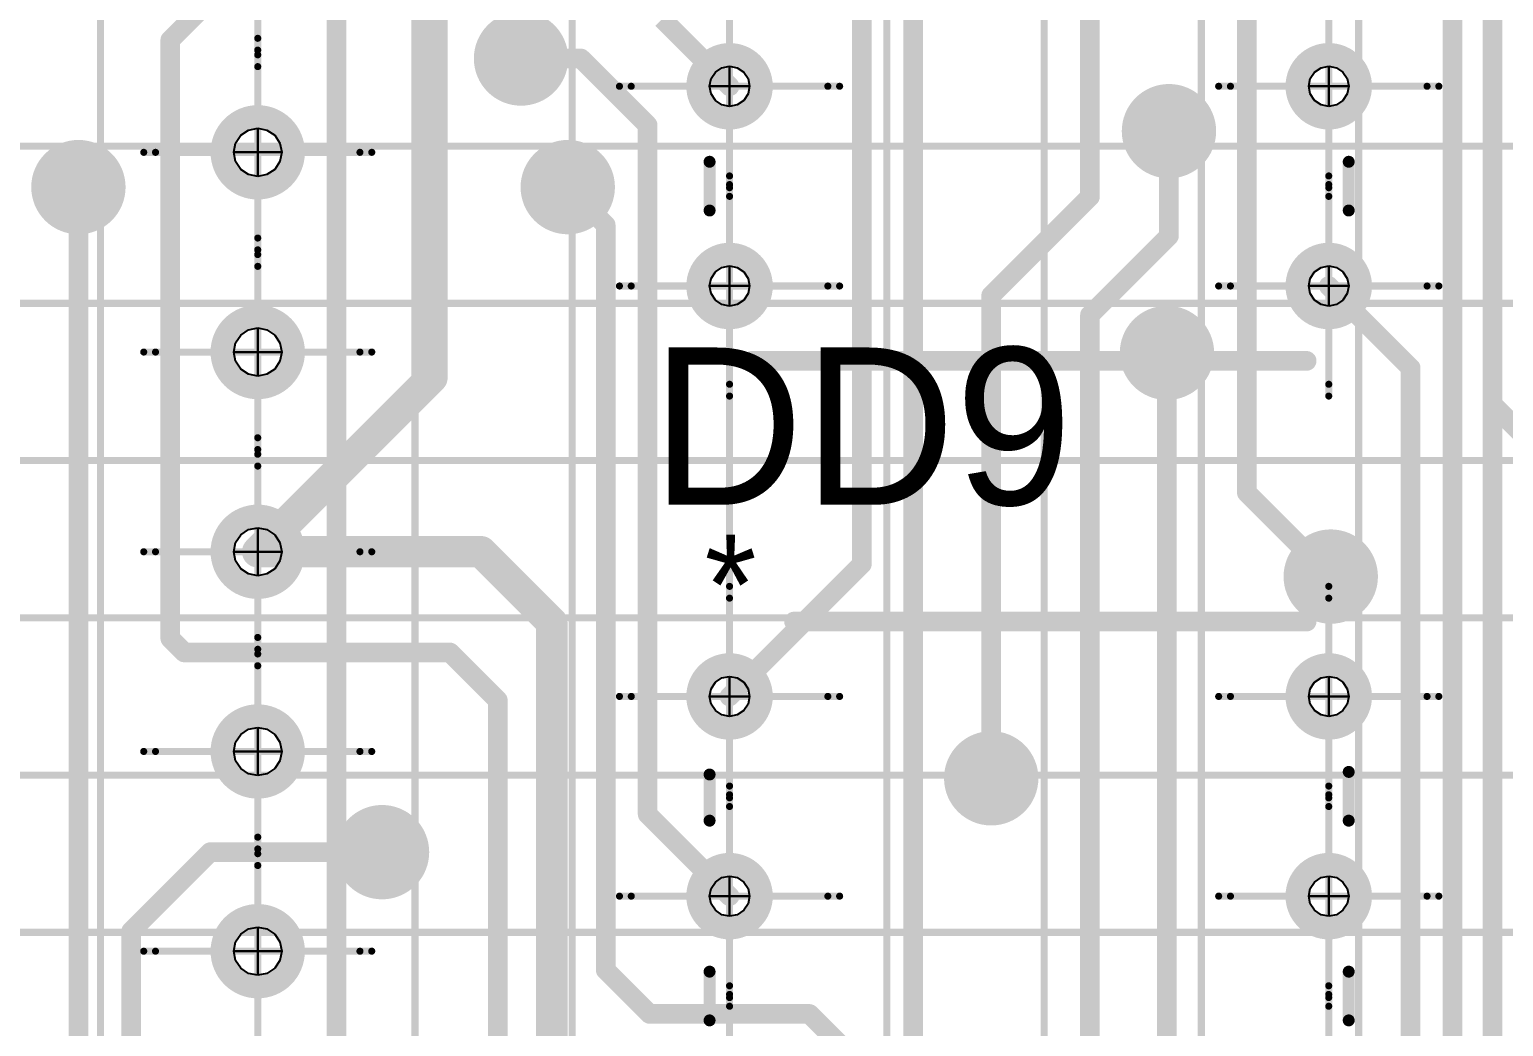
# Model space of a CAD drawing. Header units: millimetres. Extents: x 0 to 841, y 0 to 2540.
# Drawn here: x 239.19 to 276.69, y 2284.6 to 2309.96 of the extents above; entities that cross this region are included whole.
import ezdxf

# ---------------------------------------------------------------- set-up
doc = ezdxf.new("R2010")
doc.units = ezdxf.units.MM
for name, color, linetype in [('Mechanical11', 56, 'Continuous'), ('Mechanical12', 56, 'Continuous'), ('Mechanical7', 56, 'Continuous'), ('Mechanical9', 56, 'Continuous')]:
    doc.layers.add(name, color=color, linetype=linetype)

# ---------------------------------------------------------------- blocks, each defined once
blk = doc.blocks.new('BOASVIEW______T___O_______2_1_33_1_B_1')
at = {"layer": 'Mechanical12'}
for points, const_width in [([(174, 4), (174, 72)], 0.5), ([(183.492, 54.36), (183.492, 55.6)], 0.305), ([(199.748, 54.36), (199.748, 55.6)], 0.305), ([(184.562, 50.535), (198.678, 50.535)], 0.5), ([(185.64, 43.905), (198.678, 43.905)], 0.5), ([(183.492, 38.84), (183.492, 40.014)], 0.305), ([(199.748, 38.84), (199.748, 40.08)], 0.305), ([(183.492, 33.76), (183.492, 35)], 0.305), ([(199.748, 33.76), (199.748, 35)], 0.305)]:
    blk.add_lwpolyline(points, dxfattribs=dict(at, const_width=const_width))
for points, const_width in [([(184.8, 57.52, 1), (183.2, 57.52, 1)], 0.6), ([(200.04, 57.52, 1), (198.44, 57.52, 1)], 0.6), ([(183.05, 57.52, 1), (183.35, 57.52, 1)], 0.3), ([(184.65, 57.52, 1), (184.95, 57.52, 1)], 0.3), ([(198.29, 57.52, 1), (198.59, 57.52, 1)], 0.3), ([(199.89, 57.52, 1), (200.19, 57.52, 1)], 0.3), ([(172.9, 55.84, 1), (171.1, 55.84, 1)], 0.6), ([(170.95, 55.84, 1), (171.25, 55.84, 1)], 0.3), ([(172.75, 55.84, 1), (173.05, 55.84, 1)], 0.3), ([(183.416, 55.6, 1), (183.568, 55.6, 1)], 0.152), ([(199.672, 55.6, 1), (199.824, 55.6, 1)], 0.152), ([(183.416, 54.36, 1), (183.568, 54.36, 1)], 0.152), ([(199.672, 54.36, 1), (199.824, 54.36, 1)], 0.152), ([(184.8, 52.44, 1), (183.2, 52.44, 1)], 0.6), ([(200.04, 52.44, 1), (198.44, 52.44, 1)], 0.6), ([(183.05, 52.44, 1), (183.35, 52.44, 1)], 0.3), ([(184.65, 52.44, 1), (184.95, 52.44, 1)], 0.3), ([(198.29, 52.44, 1), (198.59, 52.44, 1)], 0.3), ([(199.89, 52.44, 1), (200.19, 52.44, 1)], 0.3), ([(172.9, 50.76, 1), (171.1, 50.76, 1)], 0.6), ([(170.95, 50.76, 1), (171.25, 50.76, 1)], 0.3), ([(172.75, 50.76, 1), (173.05, 50.76, 1)], 0.3), ([(184.437, 50.535, 1), (184.687, 50.535, 1)], 0.25), ([(198.553, 50.535, 1), (198.803, 50.535, 1)], 0.25), ([(172.9, 45.68, 1), (171.1, 45.68, 1)], 0.6), ([(170.95, 45.68, 1), (171.25, 45.68, 1)], 0.3), ([(172.75, 45.68, 1), (173.05, 45.68, 1)], 0.3), ([(185.515, 43.905, 1), (185.765, 43.905, 1)], 0.25), ([(198.553, 43.905, 1), (198.803, 43.905, 1)], 0.25), ([(184.8, 42, 1), (183.2, 42, 1)], 0.6), ([(200.04, 42, 1), (198.44, 42, 1)], 0.6), ([(183.05, 42, 1), (183.35, 42, 1)], 0.3), ([(184.65, 42, 1), (184.95, 42, 1)], 0.3), ([(198.29, 42, 1), (198.59, 42, 1)], 0.3), ([(199.89, 42, 1), (200.19, 42, 1)], 0.3), ([(172.9, 40.6, 1), (171.1, 40.6, 1)], 0.6), ([(170.95, 40.6, 1), (171.25, 40.6, 1)], 0.3), ([(172.75, 40.6, 1), (173.05, 40.6, 1)], 0.3), ([(183.416, 40.014, 1), (183.568, 40.014, 1)], 0.152), ([(199.672, 40.08, 1), (199.824, 40.08, 1)], 0.152), ([(183.416, 38.84, 1), (183.568, 38.84, 1)], 0.152), ([(199.672, 38.84, 1), (199.824, 38.84, 1)], 0.152), ([(184.8, 36.92, 1), (183.2, 36.92, 1)], 0.6), ([(200.04, 36.92, 1), (198.44, 36.92, 1)], 0.6), ([(183.05, 36.92, 1), (183.35, 36.92, 1)], 0.3), ([(184.65, 36.92, 1), (184.95, 36.92, 1)], 0.3), ([(198.29, 36.92, 1), (198.59, 36.92, 1)], 0.3), ([(199.89, 36.92, 1), (200.19, 36.92, 1)], 0.3), ([(172.9, 35.52, 1), (171.1, 35.52, 1)], 0.6), ([(170.95, 35.52, 1), (171.25, 35.52, 1)], 0.3), ([(172.75, 35.52, 1), (173.05, 35.52, 1)], 0.3), ([(183.416, 35, 1), (183.568, 35, 1)], 0.152), ([(199.672, 35, 1), (199.824, 35, 1)], 0.152), ([(183.416, 33.76, 1), (183.568, 33.76, 1)], 0.152), ([(199.672, 33.76, 1), (199.824, 33.76, 1)], 0.152)]:
    blk.add_lwpolyline(points, format="xyb", close=True, dxfattribs=dict(at, const_width=const_width))
at = {"layer": 'Mechanical7', "const_width": 0.18}
for points in [[(172, 58.02), (172, 63.82)], [(184, 54.72), (184, 60.32)], [(199.24, 54.72), (199.24, 60.32)], [(172, 52.94), (172, 58.74)], [(181.2, 57.52), (186.8, 57.52)], [(196.44, 57.52), (202.04, 57.52)], [(169.1, 55.84), (174.9, 55.84)], [(184, 49.64), (184, 55.24)], [(199.24, 49.64), (199.24, 55.24)], [(172, 47.86), (172, 53.66)], [(181.2, 52.44), (186.8, 52.44)], [(196.44, 52.44), (202.04, 52.44)], [(169.1, 50.76), (174.9, 50.76)], [(172, 42.78), (172, 48.58)], [(169.1, 45.68), (174.9, 45.68)], [(184, 39.2), (184, 44.8)], [(199.24, 39.2), (199.24, 44.8)], [(172, 37.7), (172, 43.5)], [(181.2, 42), (186.8, 42)], [(196.44, 42), (202.04, 42)], [(169.1, 40.6), (174.9, 40.6)], [(184, 34.12), (184, 39.72)], [(199.24, 34.12), (199.24, 39.72)], [(172, 32.62), (172, 38.42)], [(181.2, 36.92), (186.8, 36.92)], [(196.44, 36.92), (202.04, 36.92)], [(169.1, 35.52), (174.9, 35.52)], [(184, 29.04), (184, 34.64)], [(199.24, 29.04), (199.24, 34.64)]]:
    blk.add_lwpolyline(points, dxfattribs=at)
at = {"layer": 'Mechanical7', "const_width": 0.09}
for points in [[(171.955, 58.74, 1), (172.045, 58.74, 1)], [(171.955, 58.02, 1), (172.045, 58.02, 1)], [(181.155, 57.52, 1), (181.245, 57.52, 1)], [(186.755, 57.52, 1), (186.845, 57.52, 1)], [(196.395, 57.52, 1), (196.485, 57.52, 1)], [(201.995, 57.52, 1), (202.085, 57.52, 1)], [(169.055, 55.84, 1), (169.145, 55.84, 1)], [(174.855, 55.84, 1), (174.945, 55.84, 1)], [(183.955, 55.24, 1), (184.045, 55.24, 1)], [(199.195, 55.24, 1), (199.285, 55.24, 1)], [(183.955, 54.72, 1), (184.045, 54.72, 1)], [(199.195, 54.72, 1), (199.285, 54.72, 1)], [(171.955, 53.66, 1), (172.045, 53.66, 1)], [(171.955, 52.94, 1), (172.045, 52.94, 1)], [(181.155, 52.44, 1), (181.245, 52.44, 1)], [(186.755, 52.44, 1), (186.845, 52.44, 1)], [(196.395, 52.44, 1), (196.485, 52.44, 1)], [(201.995, 52.44, 1), (202.085, 52.44, 1)], [(169.055, 50.76, 1), (169.145, 50.76, 1)], [(174.855, 50.76, 1), (174.945, 50.76, 1)], [(183.955, 49.64, 1), (184.045, 49.64, 1)], [(199.195, 49.64, 1), (199.285, 49.64, 1)], [(171.955, 48.58, 1), (172.045, 48.58, 1)], [(171.955, 47.86, 1), (172.045, 47.86, 1)], [(169.055, 45.68, 1), (169.145, 45.68, 1)], [(174.855, 45.68, 1), (174.945, 45.68, 1)], [(183.955, 44.8, 1), (184.045, 44.8, 1)], [(199.195, 44.8, 1), (199.285, 44.8, 1)], [(171.955, 43.5, 1), (172.045, 43.5, 1)], [(171.955, 42.78, 1), (172.045, 42.78, 1)], [(181.155, 42, 1), (181.245, 42, 1)], [(186.755, 42, 1), (186.845, 42, 1)], [(196.395, 42, 1), (196.485, 42, 1)], [(201.995, 42, 1), (202.085, 42, 1)], [(169.055, 40.6, 1), (169.145, 40.6, 1)], [(174.855, 40.6, 1), (174.945, 40.6, 1)], [(183.955, 39.72, 1), (184.045, 39.72, 1)], [(199.195, 39.72, 1), (199.285, 39.72, 1)], [(183.955, 39.2, 1), (184.045, 39.2, 1)], [(199.195, 39.2, 1), (199.285, 39.2, 1)], [(171.955, 38.42, 1), (172.045, 38.42, 1)], [(171.955, 37.7, 1), (172.045, 37.7, 1)], [(181.155, 36.92, 1), (181.245, 36.92, 1)], [(186.755, 36.92, 1), (186.845, 36.92, 1)], [(196.395, 36.92, 1), (196.485, 36.92, 1)], [(201.995, 36.92, 1), (202.085, 36.92, 1)], [(169.055, 35.52, 1), (169.145, 35.52, 1)], [(174.855, 35.52, 1), (174.945, 35.52, 1)], [(183.955, 34.64, 1), (184.045, 34.64, 1)], [(199.195, 34.64, 1), (199.285, 34.64, 1)], [(183.955, 34.12, 1), (184.045, 34.12, 1)], [(199.195, 34.12, 1), (199.285, 34.12, 1)]]:
    blk.add_lwpolyline(points, format="xyb", close=True, dxfattribs=at)
at = {"layer": 'Mechanical7'}
for s, height, p in [('DD9', 4, (182.015, 46.876)), ('*', 2.54, (183.365, 43.575))]:
    blk.add_text(s, height=height, dxfattribs=at).set_placement(p)
blk = doc.blocks.new('BOASVIEW______T___L_____2_1_1_1_B_4')
at = {"layer": 'Mechanical11'}
for p, q in [((183.529, 57.715), (183.64, 57.88)), ((183.64, 57.88), (183.805, 57.991)), ((183.805, 57.991), (184, 58.03)), ((184, 58.03), (184, 57.52)), ((198.769, 57.715), (198.88, 57.88)), ((198.88, 57.88), (199.045, 57.991)), ((199.045, 57.991), (199.24, 58.03)), ((199.24, 58.03), (199.24, 57.52)), ((183.49, 57.52), (183.529, 57.715)), ((184, 57.52), (183.49, 57.52)), ((184, 57.52), (184.51, 57.52)), ((184, 57.01), (184, 57.52)), ((184.51, 57.52), (184.471, 57.325)), ((198.73, 57.52), (198.769, 57.715)), ((199.24, 57.52), (198.73, 57.52)), ((199.24, 57.52), (199.75, 57.52)), ((199.24, 57.01), (199.24, 57.52)), ((199.75, 57.52), (199.711, 57.325)), ((184.195, 57.049), (184, 57.01)), ((184.36, 57.16), (184.195, 57.049)), ((184.471, 57.325), (184.36, 57.16)), ((199.435, 57.049), (199.24, 57.01)), ((199.6, 57.16), (199.435, 57.049)), ((199.711, 57.325), (199.6, 57.16)), ((172, 55.84), (172, 56.452)), ((172, 56.452), (172.234, 56.405)), ((172.234, 56.405), (172.433, 56.273)), ((172.433, 56.273), (172.565, 56.074)), ((172.565, 56.074), (172.612, 55.84)), ((172, 55.84), (172.612, 55.84)), ((172, 55.228), (172, 55.84)), ((172.612, 55.84), (172, 55.84)), ((172.565, 55.606), (172.433, 55.407)), ((172.612, 55.84), (172.565, 55.606)), ((172.234, 55.275), (172, 55.228)), ((172.433, 55.407), (172.234, 55.275)), ((183.64, 52.8), (183.805, 52.911)), ((183.805, 52.911), (184, 52.95)), ((184, 52.95), (184, 52.44)), ((198.88, 52.8), (199.045, 52.911)), ((199.045, 52.911), (199.24, 52.95)), ((199.24, 52.95), (199.24, 52.44)), ((183.49, 52.44), (183.529, 52.635)), ((183.529, 52.635), (183.64, 52.8)), ((198.73, 52.44), (198.769, 52.635)), ((198.769, 52.635), (198.88, 52.8)), ((184, 52.44), (183.49, 52.44)), ((184, 52.44), (184.51, 52.44)), ((184, 51.93), (184, 52.44)), ((184.471, 52.245), (184.36, 52.08)), ((184.51, 52.44), (184.471, 52.245)), ((199.24, 52.44), (198.73, 52.44)), ((199.24, 52.44), (199.75, 52.44)), ((199.24, 51.93), (199.24, 52.44)), ((199.711, 52.245), (199.6, 52.08)), ((199.75, 52.44), (199.711, 52.245)), ((184.195, 51.969), (184, 51.93)), ((184.36, 52.08), (184.195, 51.969)), ((199.435, 51.969), (199.24, 51.93)), ((199.6, 52.08), (199.435, 51.969)), ((172, 50.76), (172, 51.372)), ((172, 51.372), (172.234, 51.325)), ((172.234, 51.325), (172.433, 51.193)), ((172.433, 51.193), (172.565, 50.994)), ((172.565, 50.994), (172.612, 50.76)), ((172, 50.76), (172.612, 50.76)), ((172, 50.148), (172, 50.76)), ((172.612, 50.76), (172, 50.76)), ((172.612, 50.76), (172.565, 50.526)), ((172.433, 50.327), (172.234, 50.195)), ((172.565, 50.526), (172.433, 50.327)), ((172.234, 50.195), (172, 50.148)), ((172, 45.68), (172, 46.292)), ((172, 46.292), (172.234, 46.245)), ((172.234, 46.245), (172.433, 46.113)), ((172.433, 46.113), (172.565, 45.914)), ((172.565, 45.914), (172.612, 45.68)), ((172, 45.68), (172.612, 45.68)), ((172, 45.068), (172, 45.68)), ((172.612, 45.68), (172, 45.68)), ((172.565, 45.446), (172.433, 45.247)), ((172.612, 45.68), (172.565, 45.446)), ((172.234, 45.115), (172, 45.068)), ((172.433, 45.247), (172.234, 45.115)), ((183.64, 42.36), (183.805, 42.471)), ((183.805, 42.471), (184, 42.51)), ((184, 42.51), (184, 42)), ((198.88, 42.36), (199.045, 42.471)), ((199.045, 42.471), (199.24, 42.51)), ((199.24, 42.51), (199.24, 42)), ((183.49, 42), (183.529, 42.195)), ((184, 42), (183.49, 42)), ((183.529, 42.195), (183.64, 42.36)), ((184, 42), (184.51, 42)), ((184, 41.49), (184, 42)), ((184.51, 42), (184.471, 41.805)), ((198.73, 42), (198.769, 42.195)), ((199.24, 42), (198.73, 42)), ((198.769, 42.195), (198.88, 42.36)), ((199.24, 42), (199.75, 42)), ((199.24, 41.49), (199.24, 42)), ((199.75, 42), (199.711, 41.805)), ((184.36, 41.64), (184.195, 41.529)), ((184.471, 41.805), (184.36, 41.64)), ((199.6, 41.64), (199.435, 41.529)), ((199.711, 41.805), (199.6, 41.64)), ((184.195, 41.529), (184, 41.49)), ((199.435, 41.529), (199.24, 41.49)), ((172, 40.6), (172, 41.212)), ((172, 41.212), (172.234, 41.165)), ((172.234, 41.165), (172.433, 41.033)), ((172.433, 41.033), (172.565, 40.834)), ((172, 40.6), (172.612, 40.6)), ((172, 39.988), (172, 40.6)), ((172.612, 40.6), (172, 40.6)), ((172.565, 40.834), (172.612, 40.6)), ((172.612, 40.6), (172.565, 40.366)), ((172.433, 40.167), (172.234, 40.035)), ((172.565, 40.366), (172.433, 40.167)), ((172.234, 40.035), (172, 39.988)), ((183.529, 37.115), (183.64, 37.28)), ((183.64, 37.28), (183.805, 37.391)), ((183.805, 37.391), (184, 37.43)), ((184, 37.43), (184, 36.92)), ((198.769, 37.115), (198.88, 37.28)), ((198.88, 37.28), (199.045, 37.391)), ((199.045, 37.391), (199.24, 37.43)), ((199.24, 37.43), (199.24, 36.92)), ((183.49, 36.92), (183.529, 37.115)), ((184, 36.92), (183.49, 36.92)), ((184, 36.92), (184.51, 36.92)), ((184, 36.41), (184, 36.92)), ((184.51, 36.92), (184.471, 36.725)), ((198.73, 36.92), (198.769, 37.115)), ((199.24, 36.92), (198.73, 36.92)), ((199.24, 36.92), (199.75, 36.92)), ((199.24, 36.41), (199.24, 36.92)), ((199.75, 36.92), (199.711, 36.725)), ((184.195, 36.449), (184, 36.41)), ((184.36, 36.56), (184.195, 36.449)), ((184.471, 36.725), (184.36, 36.56)), ((199.435, 36.449), (199.24, 36.41)), ((199.6, 36.56), (199.435, 36.449)), ((199.711, 36.725), (199.6, 36.56)), ((172, 35.52), (172, 36.132)), ((172, 36.132), (172.234, 36.085)), ((172.234, 36.085), (172.433, 35.953)), ((172.433, 35.953), (172.565, 35.754)), ((172.565, 35.754), (172.612, 35.52)), ((172, 35.52), (172.612, 35.52)), ((172, 34.908), (172, 35.52)), ((172.612, 35.52), (172, 35.52)), ((172.565, 35.286), (172.433, 35.087)), ((172.612, 35.52), (172.565, 35.286)), ((172.234, 34.955), (172, 34.908)), ((172.433, 35.087), (172.234, 34.955))]:
    blk.add_line(p, q, dxfattribs=at)
for points, const_width in [([(179.047, 58.226, 1), (178.347, 58.226, 1)], 0.7), ([(178.172, 58.226, 1), (178.522, 58.226, 1)], 0.35), ([(178.872, 58.226, 1), (179.222, 58.226, 1)], 0.35), ([(195.526, 56.378, 1), (194.826, 56.378, 1)], 0.7), ([(194.651, 56.378, 1), (195.001, 56.378, 1)], 0.35), ([(195.351, 56.378, 1), (195.701, 56.378, 1)], 0.35), ([(167.789, 54.955, 1), (167.089, 54.955, 1)], 0.7), ([(180.235, 54.955, 1), (179.535, 54.955, 1)], 0.7), ([(166.914, 54.955, 1), (167.264, 54.955, 1)], 0.35), ([(167.614, 54.955, 1), (167.964, 54.955, 1)], 0.35), ([(179.36, 54.955, 1), (179.71, 54.955, 1)], 0.35), ([(180.06, 54.955, 1), (180.41, 54.955, 1)], 0.35), ([(195.475, 50.739, 1), (194.775, 50.739, 1)], 0.7), ([(194.6, 50.739, 1), (194.95, 50.739, 1)], 0.35), ([(195.3, 50.739, 1), (195.65, 50.739, 1)], 0.35), ([(199.641, 45.049, 1), (198.941, 45.049, 1)], 0.7), ([(198.766, 45.049, 1), (199.116, 45.049, 1)], 0.35), ([(199.466, 45.049, 1), (199.816, 45.049, 1)], 0.35), ([(191.005, 39.918, 1), (190.305, 39.918, 1)], 0.7), ([(190.13, 39.918, 1), (190.48, 39.918, 1)], 0.35), ([(190.83, 39.918, 1), (191.18, 39.918, 1)], 0.35), ([(175.511, 38.039, 1), (174.811, 38.039, 1)], 0.7), ([(174.636, 38.039, 1), (174.986, 38.039, 1)], 0.35), ([(175.336, 38.039, 1), (175.686, 38.039, 1)], 0.35)]:
    blk.add_lwpolyline(points, format="xyb", close=True, dxfattribs=dict(at, const_width=const_width))
at = {"layer": 'Mechanical12'}
for p, q in [((184, 57.52), (184, 58.03)), ((184, 58.03), (184.195, 57.991)), ((184.195, 57.991), (184.36, 57.88)), ((184.36, 57.88), (184.471, 57.715)), ((199.24, 57.52), (199.24, 58.03)), ((199.24, 58.03), (199.435, 57.991)), ((199.435, 57.991), (199.6, 57.88)), ((199.6, 57.88), (199.711, 57.715)), ((183.49, 57.52), (184, 57.52)), ((183.529, 57.325), (183.49, 57.52)), ((184, 57.52), (184, 57.01)), ((184.51, 57.52), (184, 57.52)), ((184.471, 57.715), (184.51, 57.52)), ((198.73, 57.52), (199.24, 57.52)), ((198.769, 57.325), (198.73, 57.52)), ((199.24, 57.52), (199.24, 57.01)), ((199.75, 57.52), (199.24, 57.52)), ((199.711, 57.715), (199.75, 57.52)), ((183.64, 57.16), (183.529, 57.325)), ((183.805, 57.049), (183.64, 57.16)), ((184, 57.01), (183.805, 57.049)), ((198.88, 57.16), (198.769, 57.325)), ((199.045, 57.049), (198.88, 57.16)), ((199.24, 57.01), (199.045, 57.049)), ((171.435, 56.074), (171.567, 56.273)), ((171.567, 56.273), (171.766, 56.405)), ((171.766, 56.405), (172, 56.452)), ((172, 56.452), (172, 55.84)), ((171.388, 55.84), (171.435, 56.074)), ((171.388, 55.84), (172, 55.84)), ((171.435, 55.606), (171.388, 55.84)), ((172, 55.84), (171.388, 55.84)), ((171.567, 55.407), (171.435, 55.606)), ((172, 55.84), (172, 55.228)), ((171.766, 55.275), (171.567, 55.407)), ((172, 55.228), (171.766, 55.275)), ((184, 52.44), (184, 52.95)), ((184, 52.95), (184.195, 52.911)), ((184.195, 52.911), (184.36, 52.8)), ((199.24, 52.44), (199.24, 52.95)), ((199.24, 52.95), (199.435, 52.911)), ((199.435, 52.911), (199.6, 52.8)), ((184.36, 52.8), (184.471, 52.635)), ((184.471, 52.635), (184.51, 52.44)), ((199.6, 52.8), (199.711, 52.635)), ((199.711, 52.635), (199.75, 52.44)), ((183.49, 52.44), (184, 52.44)), ((183.529, 52.245), (183.49, 52.44)), ((183.64, 52.08), (183.529, 52.245)), ((184, 52.44), (184, 51.93)), ((184.51, 52.44), (184, 52.44)), ((198.73, 52.44), (199.24, 52.44)), ((198.769, 52.245), (198.73, 52.44)), ((198.88, 52.08), (198.769, 52.245)), ((199.24, 52.44), (199.24, 51.93)), ((199.75, 52.44), (199.24, 52.44)), ((183.805, 51.969), (183.64, 52.08)), ((184, 51.93), (183.805, 51.969)), ((199.045, 51.969), (198.88, 52.08)), ((199.24, 51.93), (199.045, 51.969)), ((171.766, 51.325), (172, 51.372)), ((172, 51.372), (172, 50.76)), ((171.388, 50.76), (171.435, 50.994)), ((171.435, 50.994), (171.567, 51.193)), ((171.567, 51.193), (171.766, 51.325)), ((171.388, 50.76), (172, 50.76)), ((171.435, 50.526), (171.388, 50.76)), ((172, 50.76), (171.388, 50.76)), ((172, 50.76), (172, 50.148)), ((171.567, 50.327), (171.435, 50.526)), ((171.766, 50.195), (171.567, 50.327)), ((172, 50.148), (171.766, 50.195)), ((171.567, 46.113), (171.766, 46.245)), ((171.766, 46.245), (172, 46.292)), ((172, 46.292), (172, 45.68)), ((171.388, 45.68), (171.435, 45.914)), ((171.435, 45.914), (171.567, 46.113)), ((171.388, 45.68), (172, 45.68)), ((171.435, 45.446), (171.388, 45.68)), ((172, 45.68), (171.388, 45.68)), ((171.567, 45.247), (171.435, 45.446)), ((172, 45.68), (172, 45.068)), ((171.766, 45.115), (171.567, 45.247)), ((172, 45.068), (171.766, 45.115)), ((184, 42), (184, 42.51)), ((184, 42.51), (184.195, 42.471)), ((184.195, 42.471), (184.36, 42.36)), ((199.24, 42), (199.24, 42.51)), ((199.24, 42.51), (199.435, 42.471)), ((199.435, 42.471), (199.6, 42.36)), ((183.49, 42), (184, 42)), ((183.529, 41.805), (183.49, 42)), ((184, 42), (184, 41.49)), ((184.51, 42), (184, 42)), ((184.36, 42.36), (184.471, 42.195)), ((184.471, 42.195), (184.51, 42)), ((198.73, 42), (199.24, 42)), ((198.769, 41.805), (198.73, 42)), ((199.24, 42), (199.24, 41.49)), ((199.75, 42), (199.24, 42)), ((199.6, 42.36), (199.711, 42.195)), ((199.711, 42.195), (199.75, 42)), ((183.64, 41.64), (183.529, 41.805)), ((183.805, 41.529), (183.64, 41.64)), ((198.88, 41.64), (198.769, 41.805)), ((199.045, 41.529), (198.88, 41.64)), ((184, 41.49), (183.805, 41.529)), ((199.24, 41.49), (199.045, 41.529)), ((171.435, 40.834), (171.567, 41.033)), ((171.567, 41.033), (171.766, 41.165)), ((171.766, 41.165), (172, 41.212)), ((172, 41.212), (172, 40.6)), ((171.388, 40.6), (171.435, 40.834)), ((171.388, 40.6), (172, 40.6)), ((171.435, 40.366), (171.388, 40.6)), ((172, 40.6), (171.388, 40.6)), ((172, 40.6), (172, 39.988)), ((171.567, 40.167), (171.435, 40.366)), ((171.766, 40.035), (171.567, 40.167)), ((172, 39.988), (171.766, 40.035)), ((184, 36.92), (184, 37.43)), ((184, 37.43), (184.195, 37.391)), ((184.195, 37.391), (184.36, 37.28)), ((184.36, 37.28), (184.471, 37.115)), ((199.24, 36.92), (199.24, 37.43)), ((199.24, 37.43), (199.435, 37.391)), ((199.435, 37.391), (199.6, 37.28)), ((199.6, 37.28), (199.711, 37.115)), ((183.49, 36.92), (184, 36.92)), ((183.529, 36.725), (183.49, 36.92)), ((184, 36.92), (184, 36.41)), ((184.51, 36.92), (184, 36.92)), ((184.471, 37.115), (184.51, 36.92)), ((198.73, 36.92), (199.24, 36.92)), ((198.769, 36.725), (198.73, 36.92)), ((199.24, 36.92), (199.24, 36.41)), ((199.75, 36.92), (199.24, 36.92)), ((199.711, 37.115), (199.75, 36.92)), ((183.64, 36.56), (183.529, 36.725)), ((183.805, 36.449), (183.64, 36.56)), ((184, 36.41), (183.805, 36.449)), ((198.88, 36.56), (198.769, 36.725)), ((199.045, 36.449), (198.88, 36.56)), ((199.24, 36.41), (199.045, 36.449)), ((171.567, 35.953), (171.766, 36.085)), ((171.766, 36.085), (172, 36.132)), ((172, 36.132), (172, 35.52)), ((171.388, 35.52), (171.435, 35.754)), ((171.435, 35.754), (171.567, 35.953)), ((171.388, 35.52), (172, 35.52)), ((171.435, 35.286), (171.388, 35.52)), ((172, 35.52), (171.388, 35.52)), ((171.567, 35.087), (171.435, 35.286)), ((172, 35.52), (172, 34.908)), ((171.766, 34.955), (171.567, 35.087)), ((172, 34.908), (171.766, 34.955))]:
    blk.add_line(p, q, dxfattribs=at)
for points, const_width in [([(193.144, 103.672), (193.167, 54.713)], 0.5), ([(197.157, 47.183), (197.157, 75.757)], 0.5), ([(203.406, 49.43), (203.406, 68.594)], 0.5), ([(176.431, 50.111), (176.431, 64.302)], 0.8), ([(169.776, 58.696), (172, 60.92)], 0.5), ([(187.366, 45.366), (187.366, 60.232)], 0.5), ([(188.674, 32.959), (188.674, 59.523)], 0.5), ([(202.39, 4.968), (202.39, 59.45)], 0.5), ([(182.286, 59.234), (184, 57.52)], 0.5), ([(169.776, 43.474), (169.776, 58.696)], 0.5), ([(178.697, 58.226), (180.221, 58.226)], 0.5), ([(180.221, 58.226), (181.917, 56.53)], 0.5), ([(181.917, 39.003), (181.917, 56.53)], 0.5), ([(195.176, 53.713), (195.176, 56.378)], 0.5), ([(167.439, 19.192), (167.439, 54.955)], 0.5), ([(179.885, 54.955), (180.85, 53.99)], 0.5), ([(190.655, 52.201), (193.167, 54.713)], 0.5), ([(180.85, 35.042), (180.85, 53.99)], 0.5), ([(193.167, 51.704), (195.176, 53.713)], 0.5), ([(199.24, 52.44), (201.323, 50.357)], 0.5), ([(190.655, 39.918), (190.655, 52.201)], 0.5), ([(193.167, 28.969), (193.167, 51.704)], 0.5), ([(195.125, 25.795), (195.125, 50.739)], 0.5), ([(172, 45.68), (176.431, 50.111)], 0.8), ([(201.323, 8.523), (201.323, 50.357)], 0.5), ([(203.406, 3.749), (203.406, 49.43)], 0.5), ([(203.406, 49.43), (207.035, 45.8)], 0.5), ([(197.157, 47.183), (199.291, 45.049)], 0.5), ([(172, 45.68), (177.68, 45.68)], 0.8), ([(177.68, 45.68), (179.479, 43.881)], 0.8), ([(184, 42), (187.366, 45.366)], 0.5), ([(179.479, 15.433), (179.479, 43.881)], 0.8), ([(169.776, 43.474), (170.132, 43.119)], 0.5), ([(170.132, 43.119), (176.888, 43.119)], 0.5), ([(176.888, 43.119), (178.107, 41.9)], 0.5), ([(178.107, 13.497), (178.107, 41.9)], 0.5), ([(181.917, 39.003), (184, 36.92)], 0.5), ([(168.784, 36.031), (170.792, 38.039)], 0.5), ([(170.792, 38.039), (175.161, 38.039)], 0.5), ([(168.784, 23.496), (168.784, 36.031)], 0.5), ([(180.85, 35.042), (181.968, 33.924)], 0.5), ([(181.968, 33.924), (186.032, 33.924)], 0.5), ([(186.032, 33.924), (187.274, 32.682)], 0.5)]:
    blk.add_lwpolyline(points, dxfattribs=dict(at, const_width=const_width))
for points, const_width in [([(179.647, 58.226, 1), (177.747, 58.226, 1)], 0.5), ([(169.651, 58.696, 1), (169.901, 58.696, 1)], 0.25), ([(169.651, 58.696, 1), (169.901, 58.696, 1)], 0.25), ([(184.8, 57.52, 1), (183.2, 57.52, 1)], 0.6), ([(200.04, 57.52, 1), (198.44, 57.52, 1)], 0.6), ([(177.622, 58.226, 1), (177.872, 58.226, 1)], 0.25), ([(178.572, 58.226, 1), (178.822, 58.226, 1)], 0.25), ([(179.522, 58.226, 1), (179.772, 58.226, 1)], 0.25), ([(180.096, 58.226, 1), (180.346, 58.226, 1)], 0.25), ([(180.096, 58.226, 1), (180.346, 58.226, 1)], 0.25), ([(183.05, 57.52, 1), (183.35, 57.52, 1)], 0.3), ([(183.875, 57.52, 1), (184.125, 57.52, 1)], 0.25), ([(184.65, 57.52, 1), (184.95, 57.52, 1)], 0.3), ([(198.29, 57.52, 1), (198.59, 57.52, 1)], 0.3), ([(199.89, 57.52, 1), (200.19, 57.52, 1)], 0.3), ([(196.126, 56.378, 1), (194.226, 56.378, 1)], 0.5), ([(172.9, 55.84, 1), (171.1, 55.84, 1)], 0.6), ([(181.792, 56.53, 1), (182.042, 56.53, 1)], 0.25), ([(181.792, 56.53, 1), (182.042, 56.53, 1)], 0.25), ([(194.101, 56.378, 1), (194.351, 56.378, 1)], 0.25), ([(195.051, 56.378, 1), (195.301, 56.378, 1)], 0.25), ([(196.001, 56.378, 1), (196.251, 56.378, 1)], 0.25), ([(168.389, 54.955, 1), (166.489, 54.955, 1)], 0.5), ([(170.95, 55.84, 1), (171.25, 55.84, 1)], 0.3), ([(172.75, 55.84, 1), (173.05, 55.84, 1)], 0.3), ([(180.835, 54.955, 1), (178.935, 54.955, 1)], 0.5), ([(166.364, 54.955, 1), (166.614, 54.955, 1)], 0.25), ([(167.314, 54.955, 1), (167.564, 54.955, 1)], 0.25), ([(168.264, 54.955, 1), (168.514, 54.955, 1)], 0.25), ([(178.81, 54.955, 1), (179.06, 54.955, 1)], 0.25), ([(179.76, 54.955, 1), (180.01, 54.955, 1)], 0.25), ([(180.71, 54.955, 1), (180.96, 54.955, 1)], 0.25), ([(193.042, 54.713, 1), (193.292, 54.713, 1)], 0.25), ([(193.042, 54.713, 1), (193.292, 54.713, 1)], 0.25), ([(180.725, 53.99, 1), (180.975, 53.99, 1)], 0.25), ([(180.725, 53.99, 1), (180.975, 53.99, 1)], 0.25), ([(195.051, 53.713, 1), (195.301, 53.713, 1)], 0.25), ([(195.051, 53.713, 1), (195.301, 53.713, 1)], 0.25), ([(184.8, 52.44, 1), (183.2, 52.44, 1)], 0.6), ([(200.04, 52.44, 1), (198.44, 52.44, 1)], 0.6), ([(183.05, 52.44, 1), (183.35, 52.44, 1)], 0.3), ([(184.65, 52.44, 1), (184.95, 52.44, 1)], 0.3), ([(198.29, 52.44, 1), (198.59, 52.44, 1)], 0.3), ([(199.115, 52.44, 1), (199.365, 52.44, 1)], 0.25), ([(199.89, 52.44, 1), (200.19, 52.44, 1)], 0.3), ([(190.53, 52.201, 1), (190.78, 52.201, 1)], 0.25), ([(190.53, 52.201, 1), (190.78, 52.201, 1)], 0.25), ([(172.9, 50.76, 1), (171.1, 50.76, 1)], 0.6), ([(193.042, 51.704, 1), (193.292, 51.704, 1)], 0.25), ([(193.042, 51.704, 1), (193.292, 51.704, 1)], 0.25), ([(196.075, 50.739, 1), (194.175, 50.739, 1)], 0.5), ([(170.95, 50.76, 1), (171.25, 50.76, 1)], 0.3), ([(172.75, 50.76, 1), (173.05, 50.76, 1)], 0.3), ([(194.05, 50.739, 1), (194.3, 50.739, 1)], 0.25), ([(195, 50.739, 1), (195.25, 50.739, 1)], 0.25), ([(195.95, 50.739, 1), (196.2, 50.739, 1)], 0.25), ([(176.231, 50.111, 1), (176.631, 50.111, 1)], 0.4), ([(176.231, 50.111, 1), (176.631, 50.111, 1)], 0.4), ([(201.198, 50.357, 1), (201.448, 50.357, 1)], 0.25), ([(201.198, 50.357, 1), (201.448, 50.357, 1)], 0.25), ([(203.281, 49.43, 1), (203.531, 49.43, 1)], 0.25), ([(203.281, 49.43, 1), (203.531, 49.43, 1)], 0.25), ([(203.281, 49.43, 1), (203.531, 49.43, 1)], 0.25), ([(197.032, 47.183, 1), (197.282, 47.183, 1)], 0.25), ([(197.032, 47.183, 1), (197.282, 47.183, 1)], 0.25), ([(172.9, 45.68, 1), (171.1, 45.68, 1)], 0.6), ([(200.241, 45.049, 1), (198.341, 45.049, 1)], 0.5), ([(170.95, 45.68, 1), (171.25, 45.68, 1)], 0.3), ([(171.8, 45.68, 1), (172.2, 45.68, 1)], 0.4), ([(171.8, 45.68, 1), (172.2, 45.68, 1)], 0.4), ([(172.75, 45.68, 1), (173.05, 45.68, 1)], 0.3), ([(177.48, 45.68, 1), (177.88, 45.68, 1)], 0.4), ([(177.48, 45.68, 1), (177.88, 45.68, 1)], 0.4), ([(187.241, 45.366, 1), (187.491, 45.366, 1)], 0.25), ([(187.241, 45.366, 1), (187.491, 45.366, 1)], 0.25), ([(198.216, 45.049, 1), (198.466, 45.049, 1)], 0.25), ([(199.166, 45.049, 1), (199.416, 45.049, 1)], 0.25), ([(200.116, 45.049, 1), (200.366, 45.049, 1)], 0.25), ([(179.279, 43.881, 1), (179.679, 43.881, 1)], 0.4), ([(179.279, 43.881, 1), (179.679, 43.881, 1)], 0.4), ([(169.651, 43.474, 1), (169.901, 43.474, 1)], 0.25), ([(169.651, 43.474, 1), (169.901, 43.474, 1)], 0.25), ([(170.007, 43.119, 1), (170.257, 43.119, 1)], 0.25), ([(170.007, 43.119, 1), (170.257, 43.119, 1)], 0.25), ([(176.763, 43.119, 1), (177.013, 43.119, 1)], 0.25), ([(176.763, 43.119, 1), (177.013, 43.119, 1)], 0.25), ([(184.8, 42, 1), (183.2, 42, 1)], 0.6), ([(200.04, 42, 1), (198.44, 42, 1)], 0.6), ([(177.982, 41.9, 1), (178.232, 41.9, 1)], 0.25), ([(177.982, 41.9, 1), (178.232, 41.9, 1)], 0.25), ([(183.05, 42, 1), (183.35, 42, 1)], 0.3), ([(183.875, 42, 1), (184.125, 42, 1)], 0.25), ([(184.65, 42, 1), (184.95, 42, 1)], 0.3), ([(198.29, 42, 1), (198.59, 42, 1)], 0.3), ([(199.89, 42, 1), (200.19, 42, 1)], 0.3), ([(172.9, 40.6, 1), (171.1, 40.6, 1)], 0.6), ([(170.95, 40.6, 1), (171.25, 40.6, 1)], 0.3), ([(172.75, 40.6, 1), (173.05, 40.6, 1)], 0.3), ([(191.605, 39.918, 1), (189.705, 39.918, 1)], 0.5), ([(189.58, 39.918, 1), (189.83, 39.918, 1)], 0.25), ([(190.53, 39.918, 1), (190.78, 39.918, 1)], 0.25), ([(191.48, 39.918, 1), (191.73, 39.918, 1)], 0.25), ([(176.111, 38.039, 1), (174.211, 38.039, 1)], 0.5), ([(181.792, 39.003, 1), (182.042, 39.003, 1)], 0.25), ([(181.792, 39.003, 1), (182.042, 39.003, 1)], 0.25), ([(170.667, 38.039, 1), (170.917, 38.039, 1)], 0.25), ([(170.667, 38.039, 1), (170.917, 38.039, 1)], 0.25), ([(174.086, 38.039, 1), (174.336, 38.039, 1)], 0.25), ([(175.036, 38.039, 1), (175.286, 38.039, 1)], 0.25), ([(175.986, 38.039, 1), (176.236, 38.039, 1)], 0.25), ([(184.8, 36.92, 1), (183.2, 36.92, 1)], 0.6), ([(200.04, 36.92, 1), (198.44, 36.92, 1)], 0.6), ([(183.05, 36.92, 1), (183.35, 36.92, 1)], 0.3), ([(183.875, 36.92, 1), (184.125, 36.92, 1)], 0.25), ([(184.65, 36.92, 1), (184.95, 36.92, 1)], 0.3), ([(198.29, 36.92, 1), (198.59, 36.92, 1)], 0.3), ([(199.89, 36.92, 1), (200.19, 36.92, 1)], 0.3), ([(172.9, 35.52, 1), (171.1, 35.52, 1)], 0.6), ([(168.659, 36.031, 1), (168.909, 36.031, 1)], 0.25), ([(168.659, 36.031, 1), (168.909, 36.031, 1)], 0.25), ([(170.95, 35.52, 1), (171.25, 35.52, 1)], 0.3), ([(172.75, 35.52, 1), (173.05, 35.52, 1)], 0.3), ([(180.725, 35.042, 1), (180.975, 35.042, 1)], 0.25), ([(180.725, 35.042, 1), (180.975, 35.042, 1)], 0.25), ([(181.843, 33.924, 1), (182.093, 33.924, 1)], 0.25), ([(181.843, 33.924, 1), (182.093, 33.924, 1)], 0.25), ([(185.907, 33.924, 1), (186.157, 33.924, 1)], 0.25), ([(185.907, 33.924, 1), (186.157, 33.924, 1)], 0.25)]:
    blk.add_lwpolyline(points, format="xyb", close=True, dxfattribs=dict(at, const_width=const_width))
at = {"layer": 'Mechanical7', "const_width": 0.18}
for points in [[(172, 58.32), (172, 63.52)], [(184, 55.02), (184, 60.02)], [(199.24, 55.02), (199.24, 60.02)], [(172, 53.24), (172, 58.44)], [(181.5, 57.52), (186.5, 57.52)], [(196.74, 57.52), (201.74, 57.52)], [(169.4, 55.84), (174.6, 55.84)], [(184, 49.94), (184, 54.94)], [(199.24, 49.94), (199.24, 54.94)], [(172, 48.16), (172, 53.36)], [(181.5, 52.44), (186.5, 52.44)], [(196.74, 52.44), (201.74, 52.44)], [(169.4, 50.76), (174.6, 50.76)], [(172, 43.08), (172, 48.28)], [(169.4, 45.68), (174.6, 45.68)], [(184, 39.5), (184, 44.5)], [(199.24, 39.5), (199.24, 44.5)], [(172, 38), (172, 43.2)], [(181.5, 42), (186.5, 42)], [(196.74, 42), (201.74, 42)], [(169.4, 40.6), (174.6, 40.6)], [(184, 34.42), (184, 39.42)], [(199.24, 34.42), (199.24, 39.42)], [(172, 32.92), (172, 38.12)], [(181.5, 36.92), (186.5, 36.92)], [(196.74, 36.92), (201.74, 36.92)], [(169.4, 35.52), (174.6, 35.52)], [(184, 29.34), (184, 34.34)], [(199.24, 29.34), (199.24, 34.34)]]:
    blk.add_lwpolyline(points, dxfattribs=at)
at = {"layer": 'Mechanical7', "const_width": 0.09}
for points in [[(171.955, 58.44, 1), (172.045, 58.44, 1)], [(171.955, 58.32, 1), (172.045, 58.32, 1)], [(181.455, 57.52, 1), (181.545, 57.52, 1)], [(186.455, 57.52, 1), (186.545, 57.52, 1)], [(196.695, 57.52, 1), (196.785, 57.52, 1)], [(201.695, 57.52, 1), (201.785, 57.52, 1)], [(169.355, 55.84, 1), (169.445, 55.84, 1)], [(174.555, 55.84, 1), (174.645, 55.84, 1)], [(183.955, 55.02, 1), (184.045, 55.02, 1)], [(183.955, 54.94, 1), (184.045, 54.94, 1)], [(199.195, 55.02, 1), (199.285, 55.02, 1)], [(199.195, 54.94, 1), (199.285, 54.94, 1)], [(171.955, 53.36, 1), (172.045, 53.36, 1)], [(171.955, 53.24, 1), (172.045, 53.24, 1)], [(181.455, 52.44, 1), (181.545, 52.44, 1)], [(186.455, 52.44, 1), (186.545, 52.44, 1)], [(196.695, 52.44, 1), (196.785, 52.44, 1)], [(201.695, 52.44, 1), (201.785, 52.44, 1)], [(169.355, 50.76, 1), (169.445, 50.76, 1)], [(174.555, 50.76, 1), (174.645, 50.76, 1)], [(183.955, 49.94, 1), (184.045, 49.94, 1)], [(199.195, 49.94, 1), (199.285, 49.94, 1)], [(171.955, 48.28, 1), (172.045, 48.28, 1)], [(171.955, 48.16, 1), (172.045, 48.16, 1)], [(169.355, 45.68, 1), (169.445, 45.68, 1)], [(174.555, 45.68, 1), (174.645, 45.68, 1)], [(183.955, 44.5, 1), (184.045, 44.5, 1)], [(199.195, 44.5, 1), (199.285, 44.5, 1)], [(171.955, 43.2, 1), (172.045, 43.2, 1)], [(171.955, 43.08, 1), (172.045, 43.08, 1)], [(181.455, 42, 1), (181.545, 42, 1)], [(186.455, 42, 1), (186.545, 42, 1)], [(196.695, 42, 1), (196.785, 42, 1)], [(201.695, 42, 1), (201.785, 42, 1)], [(169.355, 40.6, 1), (169.445, 40.6, 1)], [(174.555, 40.6, 1), (174.645, 40.6, 1)], [(183.955, 39.5, 1), (184.045, 39.5, 1)], [(183.955, 39.42, 1), (184.045, 39.42, 1)], [(199.195, 39.5, 1), (199.285, 39.5, 1)], [(199.195, 39.42, 1), (199.285, 39.42, 1)], [(171.955, 38.12, 1), (172.045, 38.12, 1)], [(171.955, 38, 1), (172.045, 38, 1)], [(181.455, 36.92, 1), (181.545, 36.92, 1)], [(186.455, 36.92, 1), (186.545, 36.92, 1)], [(196.695, 36.92, 1), (196.785, 36.92, 1)], [(201.695, 36.92, 1), (201.785, 36.92, 1)], [(169.355, 35.52, 1), (169.445, 35.52, 1)], [(174.555, 35.52, 1), (174.645, 35.52, 1)], [(183.955, 34.42, 1), (184.045, 34.42, 1)], [(199.195, 34.42, 1), (199.285, 34.42, 1)], [(183.955, 34.34, 1), (184.045, 34.34, 1)], [(199.195, 34.34, 1), (199.285, 34.34, 1)]]:
    blk.add_lwpolyline(points, format="xyb", close=True, dxfattribs=at)
at = {"layer": 'Mechanical9', "const_width": 0.18}
for points in [[(168, 0), (168, 210)], [(172, 0), (172, 210)], [(176, 0), (176, 210)], [(180, 0), (180, 210)], [(184, 0), (184, 210)], [(188, 0), (188, 210)], [(192, 0), (192, 210)], [(196, 0), (196, 210)], [(200, 0), (200, 210)], [(0, 56), (320, 56)], [(0, 52), (320, 52)], [(0, 48), (320, 48)], [(0, 44), (320, 44)], [(0, 40), (320, 40)], [(0, 36), (320, 36)]]:
    blk.add_lwpolyline(points, dxfattribs=at)

msp = doc.modelspace()

# ---------------------------------------------------------------- block references
for name in ['BOASVIEW______T___L_____2_1_1_1_B_4', 'BOASVIEW______T___O_______2_1_33_1_B_1']:
    msp.add_blockref(name, (73, 2251))

doc.saveas('drawing.dxf')
